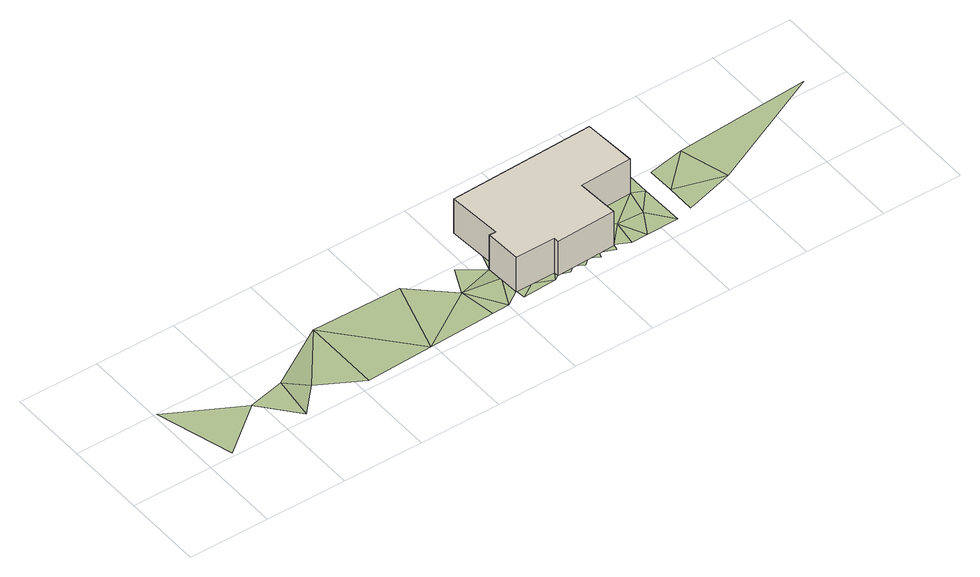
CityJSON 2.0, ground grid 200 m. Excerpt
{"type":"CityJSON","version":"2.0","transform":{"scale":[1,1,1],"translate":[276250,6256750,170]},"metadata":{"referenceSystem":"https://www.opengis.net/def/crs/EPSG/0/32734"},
"CityObjects":{
"building1":{"type":"Building","attributes":{"address":"Woodstock Station Woodstock Cape Town","building":"train_station","building:levels":3,"building_height":9.7,"roof_height":13.99,"ground_height":4.29,"plus_code":"4FRW3CFW+PFM"},"geometry":[{"type":"Solid","lod":"1","boundaries":[[[[0,1,2,3]],[[1,4,5,2]],[[4,6,7,5]],[[6,8,9,7]],[[8,10,11,9]],[[10,12,13,11]],[[12,14,15,13]],[[14,16,17,15]],[[16,18,19,17]],[[18,0,3,19]],[[3,2,5,7,9,11,13,15,17,19]],[[18,16,14,12,10,8,6,4,1,0]]]]}]},
"terrain1":{"type":"TINRelief","geometry":[{"type":"CompositeSurface","lod":"1","boundaries":[[[20,21,22]],[[20,23,24]],[[25,24,23]],[[25,26,24]],[[26,25,27]],[[27,28,26]],[[26,28,29]],[[28,30,29]],[[30,28,31]],[[30,31,32]],[[32,33,30]],[[30,4,34]],[[30,33,4]],[[33,32,35]],[[35,36,37]],[[4,1,38]],[[37,36,39]],[[39,40,37]],[[41,40,39]],[[41,42,43]],[[44,45,43]],[[45,46,47]],[[48,49,47]],[[50,49,51]],[[49,52,51]],[[52,53,51]],[[51,54,50]],[[55,51,53]],[[54,51,55]],[[56,55,53]],[[56,57,55]],[[55,57,54]],[[58,54,57]],[[59,60,61]],[[62,63,61]],[[60,62,61]],[[64,62,60]]]}]}
},
"vertices":[
[840,282,4],[849,147,4],[849,147,101],[840,282,101],[833,147,4],[833,147,101],[837,57,4],[837,57,101],[936,58,4],[936,58,101],[938,46,4],[938,46,101],[1086,52,4],[1086,52,101],[1080,157,4],[1080,157,101],[1210,162,4],[1210,162,101],[1202,295,4],[1202,295,101],
[182,101,5],[9,199,2],[62,7,5],[258,12,6],[274,124,2],[318,76,6],[427,217,2],[424,18,6],[590,24,6],[648,211,3],[743,123,4],[756,30,7],[798,32,7],[835,107,7],[774,188,4],[837,57,7],[839,33,7],[877,57,7],[846,187,4],[922,36,7],[936,58,7],[938,46,7],[962,36,8],[978,48,8],[1001,36,8],[1018,49,8],[1041,36,8],[1046,50,8],[1081,35,8],[1086,52,8],[1080,157,5],[1130,99,8],[1120,35,8],[1160,35,8],[1210,162,6],[1194,95,8],[1239,35,9],[1239,147,6],[1239,203,6],[1282,47,9],[1404,81,9],[1282,117,9],[1372,204,6],[1283,187,6],[1706,224,7]
]}
